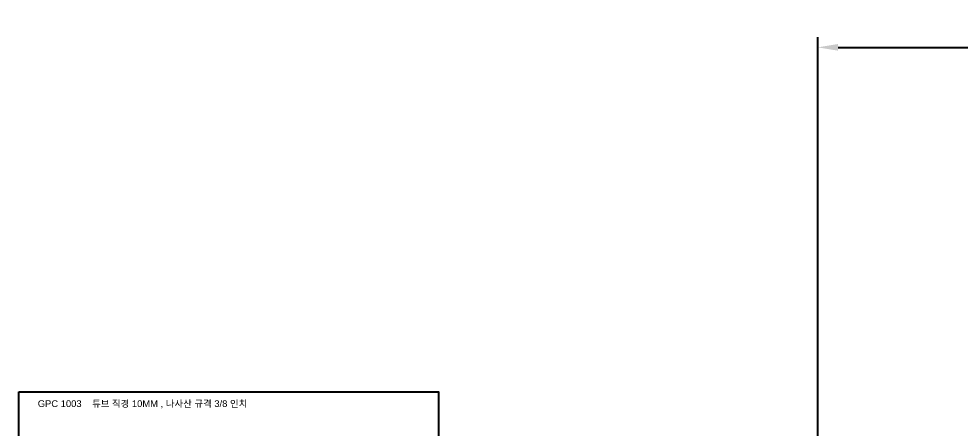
# Model space of a CAD drawing. Header units: millimetres. Extents: x 747 to 1883, y 1260 to 2217.
# Drawn here: x 816.4 to 1166.8, y 2064.4 to 2217.2 of the extents above; entities that cross this region are included whole.
import ezdxf

# ---------------------------------------------------------------- set-up
doc = ezdxf.new("R2010")
doc.units = ezdxf.units.MM
doc.styles.get("Standard").update_dxf_attribs({"font": 'arial.ttf'})
doc.dimstyles.new('ISO-25', dxfattribs={"dimscale": 3, "dimtxt": 2.5, "dimasz": 2.5, "dimexe": 1.25, "dimexo": 1.5, "dimtad": 1, "dimtxsty": 'Standard', "dimcen": 2.5, "dimclrd": 2, "dimclre": 2, "dimclrt": 1, "dimadec": 0, "dimazin": 0, "dimtfac": 1, "dimtmove": 0, "dimatfit": 3, "dimfxl": 1, "dimarcsym": 0})

# ---------------------------------------------------------------- blocks, each defined once
blk = doc.blocks.new('*D4')
at = {"color": 2, "lineweight": -2}
for p, q in [((1113.55, 2060.88), (1113.55, 2210.29)), ((1298.55, 2060.88), (1298.55, 2210.29)), ((1121.05, 2206.54), (1291.05, 2206.54))]:
    blk.add_line(p, q, dxfattribs=at)
at = {"color": 2}
for points in [[(1121.05, 2207.79), (1121.05, 2205.29), (1113.55, 2206.54)], [(1291.05, 2205.29), (1291.05, 2207.79), (1298.55, 2206.54)]]:
    blk.add_solid(points, dxfattribs=at)
at = {"layer": 'Defpoints', "color": 0}
for p in [(1298.55, 2206.54), (1113.55, 2056.38), (1298.55, 2056.38)]:
    blk.add_point(p, dxfattribs=at)
at = {"color": 1, "insert": (1206.05, 2212.24), "char_height": 7.5, "attachment_point": 5}
blk.add_mtext('185', dxfattribs=at)

msp = doc.modelspace()

# ---------------------------------------------------------------- linework, layer by layer
msp.add_lwpolyline([(816.412, 2078.253), (972.462, 2078.253), (972.462, 2015.233), (816.412, 2015.233)], close=True)

# ---------------------------------------------------------------- texts
at = {"insert": (823.442, 2075.145), "char_height": 2.5, "width": 156.05023, "attachment_point": 1}
msp.add_mtext('GPC 1003    {\\f굴림|b0|i0|c129|p50;튜브} {\\f굴림|b0|i0|c129|p50;직경} 10MM , {\\f굴림|b0|i0|c129|p50;나사산} {\\f굴림|b0|i0|c129|p50;규격} 3/8 {\\f굴림|b0|i0|c129|p50;인}치', dxfattribs=at)

# ---------------------------------------------------------------- dimensions: what is measured, and where the dimension line sits
dim = msp.add_linear_dim(base=(1298.545725846, 2206.536822231), p1=(1113.550725846, 2056.384026764), p2=(1298.545725846, 2056.384026764), dimstyle='ISO-25')
dim.commit()
dim.dimension.update_dxf_attribs({"geometry": '*D4', "text_midpoint": (1206.048225846, 2206.536822231), "dimtype": 160})

doc.saveas('drawing.dxf')
